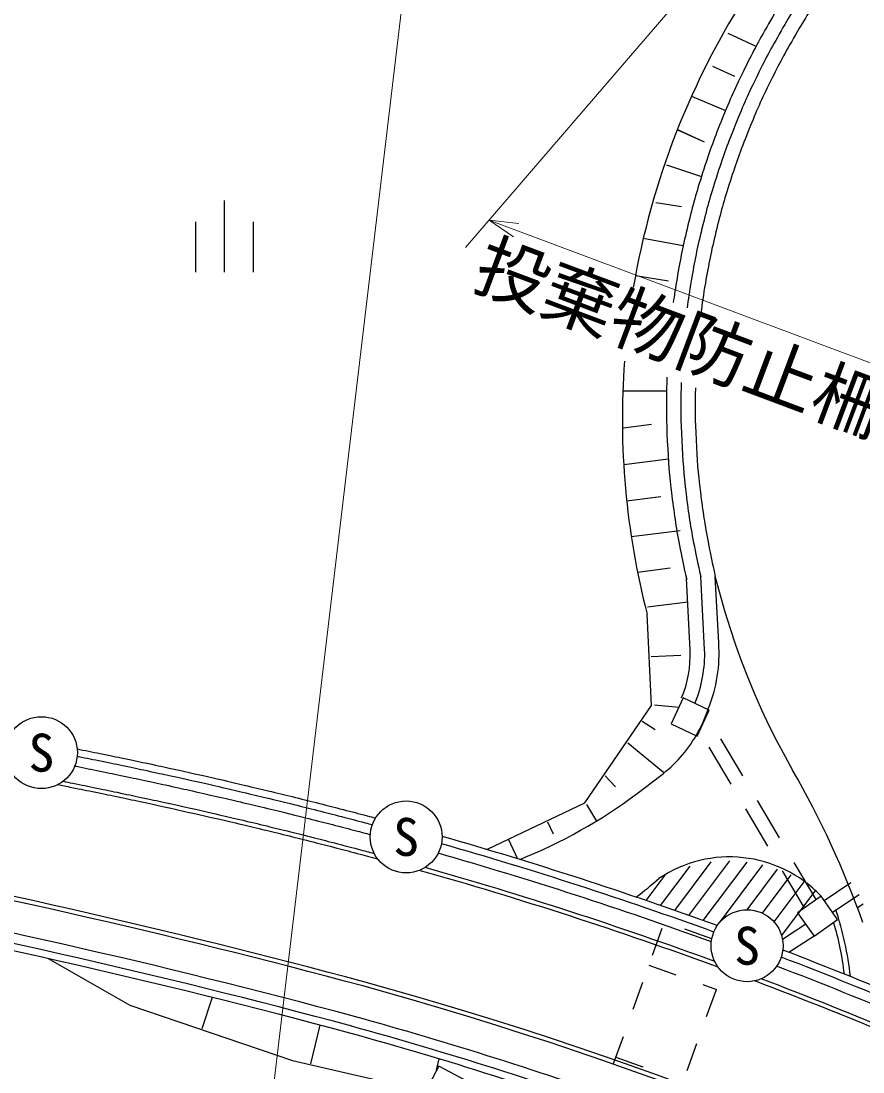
# Model space of a CAD drawing. Units: millimetres, scale not verified. Extents: x -4899410 to 5109540, y -9693800 to 6319957.
# Drawn here: x 439798 to 469073, y 275008 to 311548 of the extents above; entities that cross this region are included whole.
import ezdxf
from ezdxf.enums import TextEntityAlignment as Align

# ---------------------------------------------------------------- set-up
doc = ezdxf.new("R2010")
doc.units = ezdxf.units.MM
doc.header["$LTSCALE"] = 1000
doc.linetypes.add('CHAIN', pattern=[18.5, 12, -1.5, 3.5, -1.5])
for name, color, linetype, lineweight in [('M-BGD', 7, 'Continuous', 25), ('M-BMK', 2, 'CHAIN', 13), ('M-STR-HTXT', 7, 'Continuous', 13), ('M-STR-STR1', 1, 'Continuous', 25), ('M-STR-STRC', 7, 'Continuous', 25)]:
    doc.layers.add(name, color=color, linetype=linetype, lineweight=lineweight)
doc.styles.add('ＭＳ ゴシック', font='')
doc.styles.get('ＭＳ ゴシック').set_extended_font_data('MS Gothic')

msp = doc.modelspace()

# ---------------------------------------------------------------- linework, layer by layer
at = {"layer": 'M-BGD'}
for p, q in [((464377, 311122), (465351, 310668)), ((464377, 311122), (465350, 310668)), ((463846, 309983), (464610, 309633)), ((463846, 309983), (464610, 309633)), ((463112, 308936), (464293, 308436)), ((463112, 308936), (464293, 308436)), ((462619, 307771), (463552, 307343)), ((462619, 307770), (463551, 307343)), ((462246, 306550), (463457, 306147)), ((462246, 306550), (463457, 306147)), ((446876, 302813), (446876, 305313)), ((461873, 305241), (462764, 305095)), ((461873, 305241), (462764, 305095)), ((445876, 302813), (445876, 304563)), ((447876, 302813), (447876, 304563)), ((461435, 303997), (462824, 303742)), ((461435, 303997), (462824, 303742)), ((461162, 302700), (462314, 302511)), ((461162, 302700), (462314, 302511)), ((460722, 298689), (462245, 298686)), ((460723, 298689), (462245, 298686)), ((460742, 297408), (461718, 297530)), ((460742, 297408), (461718, 297530)), ((460753, 296127), (462306, 296321)), ((460856, 294870), (462045, 295019)), ((461017, 293621), (462715, 293833)), ((461234, 292391), (462368, 292532)), ((463068, 289672), (462936, 292170)), ((463568, 289692), (463433, 292240)), ((464056, 289928), (463935, 292233)), ((461584, 291178), (462980, 291352)), ((461723, 287755), (461567, 290929)), ((461704, 289452), (462745, 289504)), ((459399, 284367), (461723, 287755)), ((461825, 287777), (462675, 287693)), ((461393, 287206), (461853, 286916)), ((464899, 285303), (464133, 286593)), ((460897, 286454), (462134, 285433)), ((464488, 285014), (463723, 286304)), ((460108, 285309), (460469, 284926)), ((461219, 284693), (462039, 285318)), ((456039, 282767), (459399, 284367)), ((459465, 284308), (459809, 283727)), ((466174, 283153), (465409, 284443)), ((465764, 282864), (464999, 284154)), ((458101, 283710), (458299, 283286)), ((456738, 283113), (457060, 282422)), ((455956, 282755), (456039, 282767)), ((462033, 280799), (463062, 282169)), ((462529, 280626), (463794, 282311)), ((463023, 280451), (464447, 282347)), ((463516, 280275), (465042, 282307)), ((464084, 280199), (465592, 282207)), ((467450, 281003), (466684, 282293)), ((461536, 280970), (462195, 281847)), ((465046, 280648), (466104, 282056)), ((465580, 280526), (466582, 281860)), ((467039, 280714), (466274, 282004)), ((465980, 280226), (467028, 281622)), ((468652, 281581), (467729, 280961)), ((466244, 279745), (467445, 281344)), ((468939, 281173), (468016, 280554)), ((469080, 280840), (468885, 280714)), ((462081, 279999), (461744, 279058)), ((463816, 279636), (462875, 279974)), ((467086, 280144), (466274, 279618)), ((467374, 279734), (466498, 279167)), ((440744, 278950), (443582, 277333)), ((461623, 278724), (462565, 278386)), ((461406, 278117), (461068, 277176)), ((463506, 278048), (463976, 277879)), ((463638, 276938), (463976, 277879)), ((446446, 277599), (446084, 276503)), ((443582, 277333), (449238, 275408)), ((450182, 276640), (449861, 275295)), ((460730, 276235), (460392, 275294)), ((462963, 275055), (463301, 275996)), ((460475, 275523), (461416, 275186)), ((449238, 275408), (453857, 274336)), ((454322, 275208), (453381, 273444)), ((454249, 275072), (454336, 275463)), ((456383, 274122), (454322, 275208))]:
    msp.add_line(p, q, dxfattribs=at)
msp.add_lwpolyline([(463935, 292216), (464274, 291012), (464452, 290431), (464644, 289855), (464849, 289284), (465068, 288718), (465301, 288157), (465546, 287602), (465805, 287052), (466077, 286510), (466362, 285973), (466625, 285503)], dxfattribs=at)
for points in [[(462823, 288012), (462404, 287108), (463308, 286688), (463728, 287593)], [(467617, 281121), (466802, 280547), (467376, 279731), (468191, 280305)]]:
    msp.add_lwpolyline(points, close=True, dxfattribs=at)
for centre, radius, start, end in [((261729, 1107437), 802500, 279.28179, 279.28179), ((396667, 204992), 140174, 28.54028, 28.54028), ((443632, 232988), 86100, 42.70696, 83.2133), ((443632, 232988), 85750, 50.17958, 83.21327), ((443632, 232988), 85500, 30.16454, 83.21329), ((487998, 297732), 27292, 146.8849, 170.4109), ((105069, -4689325), 5000125, 88.25258, 88.25258), ((105069, -4689325), 4999875, 88.25243, 88.25243), ((189475, -896639), 1201900, 87.05262, 87.05262), ((487998, 297732), 27292, 175.8144, 194.4346), ((458982, 289553), 5088, 337.852, 4.2355), ((458982, 289553), 4088, 337.852, 1.6691), ((458982, 289553), 4588, 337.852, 1.745), ((459149, 289136), 4789, 329.4802, 341.4312), ((459149, 289136), 4789, 307.1256, 329.4802), ((438006, 269073), 33000, 19.7079, 29.8613), ((450531, 298906), 17783, 291.8195, 306.9429), ((384255, 27755), 258068, 74.92176, 84.236), ((384269, 27832), 257391, 74.92115, 84.23821), ((384263, 27799), 257673, 74.92141, 84.23728), ((415159, 145593), 143100, 70.04033, 74.06897), ((415159, 145593), 142850, 70.05496, 74.04977), ((415159, 145593), 142500, 70.04124, 74.05726), ((464432, 278083), 4402, 43.6451, 123.8854), ((452643, 292244), 14055, 307.4581, 311.6174), ((457702, 277139), 11000, 6.1897, 18.6314), ((457702, 277139), 10800, 6.7575, 16.5252), ((415159, 145593), 143100, 64.95982, 69.06747), ((415159, 145593), 142850, 64.99463, 69.05284), ((415159, 145593), 142500, 65.007, 69.06657), ((415159, 145593), 136250, 70.25484, 74.57973), ((415159, 145593), 135650, 70.16385, 74.57973), ((415159, 145593), 135900, 70.20187, 74.57973)]:
    msp.add_arc(centre, radius, start, end, dxfattribs=at)
for points, knots in [([(468190, 314885), (467504, 314039), (467302, 313799), (466796, 313058), (466380, 312447), (466160, 312095), (465792, 311454), (465424, 310813), (465228, 310447), (464905, 309782), (464582, 309117), (464414, 308738), (464139, 308052), (463864, 307365), (463724, 306975), (463498, 306271), (463273, 305567), (463161, 305167), (462987, 304449), (462813, 303730), (462729, 303324), (462607, 302595), (462552, 302272), (462511, 302011), (462477, 301757)], [0, 0, 0, 0, 1, 1, 1, 2, 2, 2, 3, 3, 3, 4, 4, 4, 5, 5, 5, 6, 6, 6, 7, 7, 7, 8, 8, 8, 8]), ([(468704, 314729), (467969, 313826), (467749, 313572), (467210, 312777), (466803, 312177), (466586, 311833), (466225, 311204), (465864, 310574), (465671, 310216), (465354, 309564), (465037, 308911), (464873, 308539), (464603, 307866), (464333, 307192), (464196, 306809), (463975, 306118), (463754, 305428), (463644, 305036), (463473, 304331), (463302, 303626), (463220, 303227), (463100, 302512), (463038, 302147), (462994, 301863), (462957, 301577)], [0, 0, 0, 0, 1, 1, 1, 2, 2, 2, 3, 3, 3, 4, 4, 4, 5, 5, 5, 6, 6, 6, 7, 7, 7, 8, 8, 8, 8]), ([(469215, 314571), (468433, 313612), (468196, 313343), (467625, 312497), (467226, 311907), (467011, 311571), (466658, 310953), (466305, 310336), (466115, 309985), (465804, 309345), (465493, 308705), (465332, 308340), (465067, 307680), (464803, 307019), (464668, 306644), (464451, 305966), (464234, 305289), (464126, 304904), (463959, 304213), (463791, 303522), (463711, 303130), (463593, 302429), (463524, 302022), (463478, 301718), (463438, 301396)], [0, 0, 0, 0, 1, 1, 1, 2, 2, 2, 3, 3, 3, 4, 4, 4, 5, 5, 5, 6, 6, 6, 7, 7, 7, 8, 8, 8, 8]), ([(462256, 299170), (462253, 299063), (462250, 298951), (462247, 298829), (462229, 298090), (462234, 297676), (462270, 296937), (462305, 296199), (462335, 295785), (462427, 295051), (462519, 294318), (462576, 293907), (462719, 293181), (462801, 292768), (462828, 292630), (462946, 292128)], [0, 0, 0, 0, 1, 1, 1, 2, 2, 2, 3, 3, 3, 4, 4, 4, 5, 5, 5, 5]), ([(462751, 298984), (462750, 298930), (462748, 298875), (462747, 298818), (462730, 298093), (462735, 297685), (462769, 296961), (462804, 296237), (462841, 295831), (462924, 295111), (463006, 294390), (463070, 293988), (463210, 293276), (463290, 292870), (463317, 292734), (463433, 292240)], [0, 0, 0, 0, 1, 1, 1, 2, 2, 2, 3, 3, 3, 4, 4, 4, 5, 5, 5, 5]), ([(463247, 298798), (463230, 298092), (463235, 297693), (463269, 296985), (463302, 296274), (463332, 295876), (463420, 295170), (463508, 294464), (463569, 294070), (463701, 293371), (463785, 292925), (463814, 292778), (463935, 292233)], [0, 0, 0, 0, 1, 1, 1, 2, 2, 2, 3, 3, 3, 4, 4, 4, 4]), ([(441749, 286242), (441777, 286236), (441805, 286231), (441834, 286225), (442161, 286159), (442344, 286122), (442670, 286056), (442997, 285989), (443180, 285951), (443506, 285882), (443833, 285814), (444015, 285775), (444341, 285705), (444668, 285635), (444850, 285595), (445176, 285524), (445502, 285452), (445685, 285412), (446010, 285338), (446336, 285265), (446519, 285224), (446844, 285149), (447169, 285074), (447352, 285031), (447677, 284954), (448002, 284878), (448184, 284834), (448509, 284756), (448834, 284677), (449016, 284633), (449341, 284553), (449665, 284472), (449847, 284427), (450171, 284345), (450496, 284263), (450677, 284216), (451001, 284132), (451325, 284048), (451506, 284001), (451830, 283915), (451940, 283886), (452034, 283861), (452122, 283837)], [0, 0, 0, 0, 1, 1, 1, 2, 2, 2, 3, 3, 3, 4, 4, 4, 5, 5, 5, 6, 6, 6, 7, 7, 7, 8, 8, 8, 9, 9, 9, 10, 10, 10, 11, 11, 11, 12, 12, 12, 13, 13, 13, 14, 14, 14, 14]), ([(441747, 285987), (441759, 285985), (441772, 285982), (441785, 285980), (442111, 285914), (442294, 285877), (442620, 285811), (442946, 285744), (443129, 285706), (443455, 285638), (443781, 285569), (443963, 285531), (444289, 285461), (444615, 285391), (444797, 285351), (445123, 285280), (445448, 285208), (445630, 285168), (445956, 285094), (446281, 285021), (446463, 284980), (446788, 284905), (447113, 284830), (447295, 284788), (447619, 284711), (447944, 284634), (448126, 284591), (448450, 284513), (448775, 284434), (448956, 284390), (449281, 284310), (449605, 284230), (449786, 284184), (450110, 284102), (450434, 284021), (450615, 283974), (450938, 283890), (451262, 283806), (451443, 283759), (451766, 283673), (451856, 283649), (451936, 283628), (452010, 283608)], [0, 0, 0, 0, 1, 1, 1, 2, 2, 2, 3, 3, 3, 4, 4, 4, 5, 5, 5, 6, 6, 6, 7, 7, 7, 8, 8, 8, 9, 9, 9, 10, 10, 10, 11, 11, 11, 12, 12, 12, 13, 13, 13, 14, 14, 14, 14]), ([(441669, 285646), (441684, 285643), (441700, 285640), (441716, 285637), (442042, 285571), (442225, 285534), (442550, 285468), (442876, 285401), (443058, 285363), (443383, 285295), (443708, 285227), (443891, 285188), (444216, 285119), (444541, 285049), (444723, 285009), (445047, 284938), (445372, 284866), (445554, 284826), (445879, 284753), (446203, 284680), (446385, 284639), (446709, 284564), (447034, 284489), (447215, 284447), (447539, 284370), (447863, 284294), (448045, 284251), (448368, 284173), (448692, 284094), (448873, 284050), (449197, 283970), (449520, 283890), (449701, 283845), (450024, 283763), (450347, 283681), (450528, 283635), (450850, 283552), (451173, 283468), (451354, 283420), (451676, 283335), (451776, 283309), (451862, 283286), (451943, 283264)], [0, 0, 0, 0, 1, 1, 1, 2, 2, 2, 3, 3, 3, 4, 4, 4, 5, 5, 5, 6, 6, 6, 7, 7, 7, 8, 8, 8, 9, 9, 9, 10, 10, 10, 11, 11, 11, 12, 12, 12, 13, 13, 13, 14, 14, 14, 14])]:
    msp.add_open_spline(points, degree=3, knots=knots, dxfattribs=at)
at = {"layer": 'M-BMK'}
msp.add_arc((443632, 232988), 90000, 30.1645, 83.21325, dxfattribs=at)
at = {"layer": 'M-STR-HTXT'}
for p, q in [((454268, 322357), (448008, 269759)), ((464228, 314099), (455252, 303668)), ((479733, 295754), (456077, 304627)), ((456077, 304627), (456926, 304042)), ((456077, 304627), (457102, 304510))]:
    msp.add_line(p, q, dxfattribs=at)
for start, end in [(271.4629, 271.4629), (271.5107, 271.5107)]:
    msp.add_arc((257063, 3315607), 3004350, start, end, dxfattribs=at)
at = {"layer": 'M-STR-STR1'}
for centre, radius, start, end in [((443632, 232988), 85500, 30.16454, 83.21329), ((384269, 27831), 257391, 74.92115, 84.23821), ((415159, 145593), 143100, 70.04032, 74.06897), ((415159, 145593), 143100, 64.95981, 69.06747), ((415159, 145593), 135650, 70.16381, 74.57973)]:
    msp.add_arc(centre, radius, start, end, dxfattribs=at)
msp.add_open_spline([(441749, 286242), (441777, 286236), (441805, 286231), (441834, 286225), (442161, 286159), (442344, 286122), (442670, 286056), (442997, 285989), (443180, 285951), (443506, 285882), (443833, 285814), (444015, 285775), (444341, 285705), (444668, 285635), (444850, 285595), (445176, 285524), (445502, 285452), (445685, 285412), (446010, 285338), (446336, 285265), (446519, 285224), (446844, 285149), (447169, 285074), (447352, 285031), (447677, 284954), (448002, 284878), (448184, 284834), (448509, 284756), (448834, 284677), (449016, 284633), (449341, 284553), (449665, 284472), (449847, 284427), (450171, 284345), (450496, 284263), (450677, 284216), (451001, 284132), (451325, 284048), (451506, 284001), (451830, 283915), (451940, 283886), (452034, 283861), (452122, 283837)], degree=3, knots=[0, 0, 0, 0, 1, 1, 1, 2, 2, 2, 3, 3, 3, 4, 4, 4, 5, 5, 5, 6, 6, 6, 7, 7, 7, 8, 8, 8, 9, 9, 9, 10, 10, 10, 11, 11, 11, 12, 12, 12, 13, 13, 13, 14, 14, 14, 14], dxfattribs=at)
at = {"layer": 'M-STR-STRC'}
for centre in [(440506, 286111), (453188, 283181), (465043, 279398)]:
    msp.add_circle(centre, 1250, dxfattribs=at)
for centre, radius, start, end in [((388138, 206047), 153587, 22.5545, 22.5545), ((443632, 232988), 91900, 51.86423, 83.21307), ((443632, 232988), 91750, 30.16477, 83.21307), ((443632, 232988), 86700, 30.16477, 83.21307), ((443632, 232988), 86850, 30.16477, 83.21307), ((132409, -3183198), 3501900, 91.09382, 91.09382), ((105065, -4689325), 5004475, 88.93679, 88.93679), ((105065, -4689325), 5004475, 88.94407, 88.94407), ((105065, -4689325), 5004475, 88.91329, 88.91329), ((105065, -4689325), 5004475, 88.92057, 88.92057), ((132409, -3183198), 3498100, 89.16227, 89.16227), ((132409, -3183198), 3498100, 89.22959, 89.22959), ((132409, -3183198), 3498100, 89.24002, 89.24002), ((132409, -3183198), 3498100, 89.12862, 89.12862), ((132409, -3183198), 3498100, 88.99408, 88.99408), ((132409, -3183198), 3498100, 89.27369, 89.27369), ((132409, -3183198), 3498100, 89.3643, 89.3643), ((132409, -3183198), 3498100, 89.46539, 89.46539), ((132409, -3183198), 3498100, 89.47583, 89.47583), ((132409, -3183198), 3498100, 89.50954, 89.50954), ((132409, -3183198), 3498100, 89.60026, 89.60026), ((132409, -3183198), 3498100, 89.61071, 89.61071), ((132409, -3183198), 3498100, 89.634, 89.634), ((132409, -3183198), 3498100, 89.64445, 89.64445), ((132409, -3183198), 3498100, 89.67819, 89.67819), ((132409, -3183198), 3498100, 89.70148, 89.70148), ((132409, -3183198), 3498100, 89.71194, 89.71194), ((132409, -3183198), 3498100, 89.74569, 89.74569), ((132409, -3183198), 3498100, 89.77945, 89.77945), ((132409, -3183198), 3498100, 89.80275, 89.80275), ((132409, -3183198), 3498100, 89.81321, 89.81321), ((132409, -3183198), 3498100, 89.83652, 89.83652), ((132409, -3183198), 3498100, 89.88076, 89.88076), ((132409, -3183198), 3498100, 89.91454, 89.91454), ((132409, -3183198), 3498100, 89.93786, 89.93786), ((132409, -3183198), 3498100, 89.94833, 89.94833), ((132409, -3183198), 3498100, 90.00546, 90.00546), ((132409, -3183198), 3498100, 90.11737, 90.11737), ((132409, -3183198), 3498100, 90.14071, 90.14071), ((132409, -3183198), 3498100, 90.15119, 90.15119), ((132409, -3183198), 3498100, 90.17454, 90.17454), ((132409, -3183198), 3498100, 90.20837, 90.20837), ((132409, -3183198), 3498100, 90.24222, 90.24222), ((132409, -3183198), 3498100, 90.35427, 90.35427), ((132409, -3183198), 3498100, 90.41146, 90.41146), ((132409, -3183198), 3498100, 90.47917, 90.47917), ((132409, -3183198), 3498100, 90.54695, 90.54695), ((132409, -3183198), 3498100, 90.55748, 90.55748), ((132409, -3183198), 3498100, 90.61482, 90.61482), ((132409, -3183198), 3498100, 90.62535, 90.62535), ((132409, -3183198), 3498100, 90.72733, 90.72733), ((132409, -3183198), 3498100, 90.78484, 90.78484), ((132409, -3183198), 3498100, 90.92124, 90.92124), ((132409, -3183198), 3498100, 90.98956, 90.98956), ((132409, -3183198), 3498100, 91.03437, 91.03437), ((132409, -3183198), 3498100, 91.05797, 91.05797), ((132409, -3183198), 3498100, 91.06859, 91.06859), ((132409, -3183198), 3498100, 91.0922, 91.0922), ((105065, -4689325), 4995525, 89.97928, 89.97928), ((105065, -4689325), 4995525, 89.98659, 89.98659), ((105065, -4689325), 4995525, 89.93959, 89.93959), ((105065, -4689325), 4995525, 89.88529, 89.88529), ((105065, -4689325), 4995525, 89.89259, 89.89259), ((105065, -4689325), 4995525, 89.8691, 89.8691), ((105065, -4689325), 4995525, 89.83829, 89.83829), ((105065, -4689325), 4995525, 89.7443, 89.7443), ((105065, -4689325), 4995525, 89.7208, 89.7208), ((105065, -4689325), 4995525, 89.72811, 89.72811), ((105065, -4689325), 4995525, 89.6973, 89.6973), ((105065, -4689325), 4995525, 89.70461, 89.70461), ((105065, -4689325), 4995525, 89.6738, 89.6738), ((105065, -4689325), 4995525, 89.68111, 89.68111), ((105065, -4689325), 4995525, 89.65761, 89.65761), ((105065, -4689325), 4995525, 89.62681, 89.62681), ((105065, -4689325), 4995525, 89.63411, 89.63411), ((105065, -4689325), 4995525, 89.60331, 89.60331), ((105065, -4689325), 4995525, 89.57981, 89.57981), ((105065, -4689325), 4995525, 89.58712, 89.58712), ((105065, -4689325), 4995525, 89.55631, 89.55631), ((105065, -4689325), 4995525, 89.56362, 89.56362), ((105065, -4689325), 4995525, 89.50932, 89.50932), ((105065, -4689325), 4995525, 89.49312, 89.49312), ((105065, -4689325), 4995525, 89.43882, 89.43882), ((105065, -4689325), 4995525, 89.44613, 89.44613), ((105065, -4689325), 4995525, 89.46963, 89.46963), ((105065, -4689325), 4995525, 89.39183, 89.39183), ((105065, -4689325), 4995525, 89.36833, 89.36833), ((105065, -4689325), 4995525, 89.37563, 89.37563), ((105065, -4689325), 4995525, 89.27433, 89.27433), ((105065, -4689325), 4995525, 89.25814, 89.25814), ((105065, -4689325), 4995525, 89.22734, 89.22734), ((105065, -4689325), 4995525, 89.23464, 89.23464), ((105065, -4689325), 4995525, 89.20384, 89.20384), ((105065, -4689325), 4995525, 89.18034, 89.18034), ((105065, -4689325), 4995525, 89.10985, 89.10985), ((105065, -4689325), 4995525, 89.11715, 89.11715), ((105065, -4689325), 4995525, 89.08635, 89.08635), ((105065, -4689325), 4995525, 89.03935, 89.03935), ((105065, -4689325), 4995525, 89.04666, 89.04666), ((105065, -4689325), 4995525, 88.99236, 88.99236), ((105065, -4689325), 4995525, 88.99966, 88.99966), ((105065, -4689325), 4995525, 88.96886, 88.96886), ((105065, -4689325), 4995525, 88.95266, 88.95266), ((105065, -4689325), 4995525, 88.92186, 88.92186), ((105065, -4689325), 4995525, 88.87486, 88.87486), ((105065, -4689325), 4995525, 88.88217, 88.88217), ((105065, -4689325), 4995525, 88.85867, 88.85867), ((105065, -4689325), 4995525, 88.82787, 88.82787), ((105065, -4689325), 4995525, 88.83517, 88.83517), ((105065, -4689325), 4995525, 88.80437, 88.80437), ((105065, -4689325), 4995525, 88.81167, 88.81167), ((105065, -4689325), 4995525, 88.73387, 88.73387), ((189474, -896639), 1201900, 86.64169, 86.64169), ((189474, -896639), 1201900, 86.67126, 86.67126), ((189474, -896639), 1201900, 86.54669, 86.54669), ((189474, -896639), 1201900, 86.26236, 86.26236), ((189474, -896639), 1201900, 86.29179, 86.29179), ((189474, -896639), 1201900, 86.1972, 86.1972), ((189474, -896639), 1201900, 86.07337, 86.07337), ((189474, -896639), 1201900, 86.00837, 86.00837), ((189474, -896639), 1201900, 85.91412, 85.91412), ((189474, -896639), 1201900, 85.81998, 85.81998), ((189474, -896639), 1201900, 85.69673, 85.69673), ((189474, -896639), 1201900, 85.72595, 85.72595), ((189474, -896639), 1201900, 85.60284, 85.60284), ((189474, -896639), 1201900, 85.63204, 85.63204), ((189474, -896639), 1201900, 85.50907, 85.50907), ((189474, -896639), 1201900, 85.22839, 85.22839), ((189474, -896639), 1201900, 85.25746, 85.25746), ((189474, -896639), 1201900, 85.16408, 85.16408), ((189474, -896639), 1201900, 85.07081, 85.07081), ((189474, -896639), 1201900, 84.85566, 84.85566), ((189474, -896639), 1201900, 84.76275, 84.76275), ((189474, -896639), 1201900, 84.79165, 84.79165), ((189474, -896639), 1201900, 84.57723, 84.57723), ((189474, -896639), 1201900, 84.51343, 84.51343), ((189475, -896639), 1201900, 88.66414, 88.66414), ((189475, -896639), 1201900, 88.69449, 88.69449), ((189475, -896639), 1201900, 88.59692, 88.59692), ((189475, -896639), 1201900, 88.46922, 88.46922), ((189475, -896639), 1201900, 88.37194, 88.37194), ((189475, -896639), 1201900, 88.27479, 88.27479), ((189475, -896639), 1201900, 88.30498, 88.30498), ((189475, -896639), 1201900, 88.20792, 88.20792), ((189475, -896639), 1201900, 88.08086, 88.08086), ((189475, -896639), 1201900, 88.11098, 88.11098), ((189475, -896639), 1201900, 87.88743, 87.88743), ((189475, -896639), 1201900, 87.79089, 87.79089), ((189475, -896639), 1201900, 87.82089, 87.82089), ((189475, -896639), 1201900, 87.72444, 87.72444), ((189475, -896639), 1201900, 87.62811, 87.62811), ((189475, -896639), 1201900, 87.31001, 87.31001), ((189475, -896639), 1201900, 87.33983, 87.33983), ((189475, -896639), 1201900, 87.2142, 87.2142), ((189475, -896639), 1201900, 87.24398, 87.24398), ((189475, -896639), 1201900, 87.1185, 87.1185), ((189475, -896639), 1201900, 86.92745, 86.92745), ((189475, -896639), 1201900, 86.95712, 86.95712), ((189475, -896639), 1201900, 86.76646, 86.76646), ((384225, 27595), 259480, 74.92303, 84.23141), ((384225, 27595), 259330, 74.92303, 84.23141), ((415159, 145593), 141900, 69.90281, 74.17919), ((415159, 145593), 141750, 69.82667, 74.24544), ((415159, 145593), 137500, 48.67033, 74.57973), ((415159, 145593), 141750, 64.88494, 69.28113), ((415159, 145593), 141900, 64.92996, 69.20499), ((415159, 145593), 137350, 48.70634, 74.57973)]:
    msp.add_arc(centre, radius, start, end, dxfattribs=at)
msp.add_open_spline([(441259, 285116), (441262, 285115), (441265, 285115), (441267, 285114)], degree=3, dxfattribs=at)
for points in [[(441267, 285114), (441367, 285094), (441472, 285074), (441599, 285048), (441923, 284983), (442105, 284946), (442430, 284880), (442754, 284814), (442936, 284776), (443260, 284708), (443584, 284640), (443766, 284601), (444090, 284532), (444414, 284462), (444595, 284423), (444919, 284352), (445242, 284281), (445424, 284240), (445747, 284168), (446070, 284095), (446251, 284054), (446575, 283979), (446898, 283905), (447079, 283863), (447401, 283786), (447724, 283710), (447905, 283667), (448227, 283589), (448550, 283511), (448730, 283467), (449053, 283388), (449375, 283308), (449555, 283263), (449877, 283182), (450199, 283100), (450379, 283054), (450700, 282971), (451021, 282887), (451201, 282840), (451522, 282755), (451744, 282696), (451898, 282655), (452078, 282607)], [(441078, 284999), (441231, 284969), (441375, 284940), (441569, 284901), (441894, 284836), (442075, 284799), (442400, 284733), (442724, 284667), (442905, 284629), (443229, 284561), (443553, 284493), (443734, 284455), (444058, 284385), (444382, 284316), (444563, 284276), (444886, 284205), (445210, 284134), (445391, 284094), (445714, 284021), (446037, 283949), (446218, 283907), (446541, 283833), (446864, 283759), (447044, 283717), (447367, 283640), (447689, 283564), (447870, 283521), (448192, 283444), (448514, 283366), (448695, 283322), (449017, 283242), (449338, 283163), (449519, 283117), (449840, 283036), (450161, 282955), (450341, 282909), (450662, 282825), (450983, 282742), (451163, 282695), (451484, 282610), (451766, 282535), (451939, 282489), (452194, 282420)]]:
    msp.add_open_spline(points, degree=3, knots=[0, 0, 0, 0, 1, 1, 1, 2, 2, 2, 3, 3, 3, 4, 4, 4, 5, 5, 5, 6, 6, 6, 7, 7, 7, 8, 8, 8, 9, 9, 9, 10, 10, 10, 11, 11, 11, 12, 12, 12, 13, 13, 13, 14, 14, 14, 14], dxfattribs=at)

# ---------------------------------------------------------------- texts
at = {"layer": 'M-STR-HTXT', "style": 'ＭＳ ゴシック'}
msp.add_text('投棄物防止柵\u3000L=21.0', height=1833, rotation=339.438, dxfattribs=at).set_placement((466910, 297424), align=Align.BOTTOM_CENTER)
at = {"layer": 'M-STR-STRC', "style": 'ＭＳ ゴシック'}
for p in [(440506, 286111), (453188, 283181), (465043, 279398)]:
    msp.add_text('S', height=1320, dxfattribs=at).set_placement(p, align=Align.MIDDLE_CENTER)

doc.saveas('drawing.dxf')
